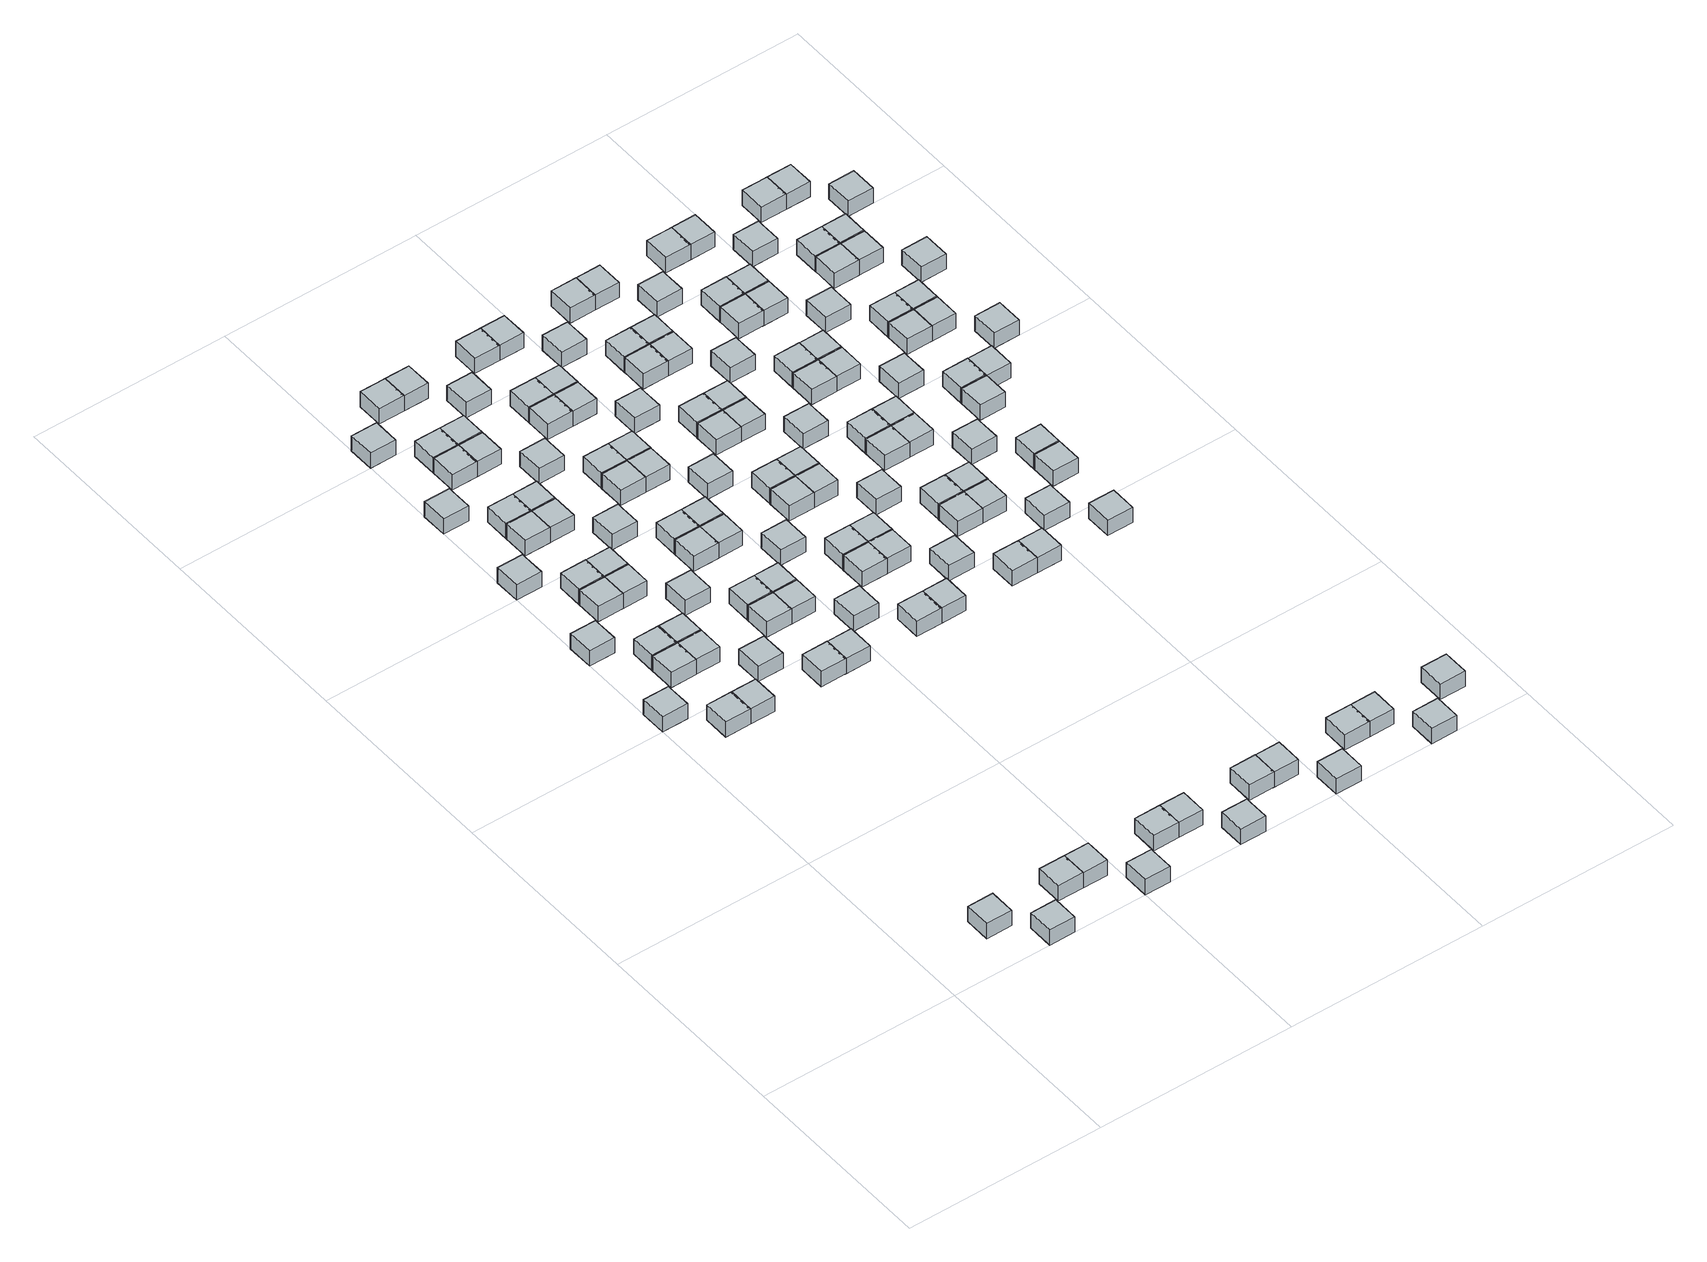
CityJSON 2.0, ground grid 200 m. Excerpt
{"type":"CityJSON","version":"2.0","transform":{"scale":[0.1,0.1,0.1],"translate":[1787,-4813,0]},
"CityObjects":{
"object1":{"type":"GenericCityObject","geometry":[{"type":"Solid","lod":"1","boundaries":[[[[0,1,2,3]],[[4,5,1,0]],[[5,6,2,1]],[[6,7,3,2]],[[7,4,0,3]],[[7,6,5,4]]]]}]},
"object2":{"type":"GenericCityObject","geometry":[{"type":"Solid","lod":"1","boundaries":[[[[8,9,10,11]],[[12,13,9,8]],[[13,14,10,9]],[[14,15,11,10]],[[15,12,8,11]],[[15,14,13,12]]]]}]},
"object3":{"type":"GenericCityObject","geometry":[{"type":"Solid","lod":"1","boundaries":[[[[16,17,18,19]],[[20,21,17,16]],[[21,22,18,17]],[[22,23,19,18]],[[23,20,16,19]],[[23,22,21,20]]]]}]},
"object4":{"type":"GenericCityObject","geometry":[{"type":"Solid","lod":"1","boundaries":[[[[24,25,26,27]],[[28,29,25,24]],[[29,30,26,25]],[[30,31,27,26]],[[31,28,24,27]],[[31,30,29,28]]]]}]},
"object5":{"type":"GenericCityObject","geometry":[{"type":"Solid","lod":"1","boundaries":[[[[32,33,34,35]],[[36,37,33,32]],[[37,38,34,33]],[[38,39,35,34]],[[39,36,32,35]],[[39,38,37,36]]]]}]},
"object6":{"type":"GenericCityObject","geometry":[{"type":"Solid","lod":"1","boundaries":[[[[40,41,42,43]],[[44,45,41,40]],[[45,46,42,41]],[[46,47,43,42]],[[47,44,40,43]],[[47,46,45,44]]]]}]},
"object7":{"type":"GenericCityObject","geometry":[{"type":"Solid","lod":"1","boundaries":[[[[48,49,50,51]],[[52,53,49,48]],[[53,54,50,49]],[[54,55,51,50]],[[55,52,48,51]],[[55,54,53,52]]]]}]},
"object8":{"type":"GenericCityObject","geometry":[{"type":"Solid","lod":"1","boundaries":[[[[56,57,58,59]],[[60,61,57,56]],[[61,62,58,57]],[[62,63,59,58]],[[63,60,56,59]],[[63,62,61,60]]]]}]},
"object9":{"type":"GenericCityObject","geometry":[{"type":"Solid","lod":"1","boundaries":[[[[64,65,66,67]],[[68,69,65,64]],[[69,70,66,65]],[[70,71,67,66]],[[71,68,64,67]],[[71,70,69,68]]]]}]},
"object10":{"type":"GenericCityObject","geometry":[{"type":"Solid","lod":"1","boundaries":[[[[72,73,74,75]],[[76,77,73,72]],[[77,78,74,73]],[[78,79,75,74]],[[79,76,72,75]],[[79,78,77,76]]]]}]},
"object11":{"type":"GenericCityObject","geometry":[{"type":"Solid","lod":"1","boundaries":[[[[80,81,82,83]],[[84,85,81,80]],[[85,86,82,81]],[[86,87,83,82]],[[87,84,80,83]],[[87,86,85,84]]]]}]},
"object12":{"type":"GenericCityObject","geometry":[{"type":"Solid","lod":"1","boundaries":[[[[88,89,90,91]],[[92,93,89,88]],[[93,94,90,89]],[[94,95,91,90]],[[95,92,88,91]],[[95,94,93,92]]]]}]},
"object13":{"type":"GenericCityObject","geometry":[{"type":"Solid","lod":"1","boundaries":[[[[96,97,98,99]],[[100,101,97,96]],[[101,102,98,97]],[[102,103,99,98]],[[103,100,96,99]],[[103,102,101,100]]]]}]},
"object14":{"type":"GenericCityObject","geometry":[{"type":"Solid","lod":"1","boundaries":[[[[104,105,106,107]],[[108,109,105,104]],[[109,110,106,105]],[[110,111,107,106]],[[111,108,104,107]],[[111,110,109,108]]]]}]},
"object15":{"type":"GenericCityObject","geometry":[{"type":"Solid","lod":"1","boundaries":[[[[112,113,114,115]],[[116,117,113,112]],[[117,118,114,113]],[[118,119,115,114]],[[119,116,112,115]],[[119,118,117,116]]]]}]},
"object16":{"type":"GenericCityObject","geometry":[{"type":"Solid","lod":"1","boundaries":[[[[120,121,122,123]],[[124,125,121,120]],[[125,126,122,121]],[[126,127,123,122]],[[127,124,120,123]],[[127,126,125,124]]]]}]},
"object17":{"type":"GenericCityObject","geometry":[{"type":"Solid","lod":"1","boundaries":[[[[128,129,130,131]],[[132,133,129,128]],[[133,134,130,129]],[[134,135,131,130]],[[135,132,128,131]],[[135,134,133,132]]]]}]},
"object18":{"type":"GenericCityObject","geometry":[{"type":"Solid","lod":"1","boundaries":[[[[136,137,138,139]],[[140,141,137,136]],[[141,142,138,137]],[[142,143,139,138]],[[143,140,136,139]],[[143,142,141,140]]]]}]},
"object19":{"type":"GenericCityObject","geometry":[{"type":"Solid","lod":"1","boundaries":[[[[144,145,146,147]],[[148,149,145,144]],[[149,150,146,145]],[[150,151,147,146]],[[151,148,144,147]],[[151,150,149,148]]]]}]},
"object20":{"type":"GenericCityObject","geometry":[{"type":"Solid","lod":"1","boundaries":[[[[152,153,154,155]],[[156,157,153,152]],[[157,158,154,153]],[[158,159,155,154]],[[159,156,152,155]],[[159,158,157,156]]]]}]},
"object21":{"type":"GenericCityObject","geometry":[{"type":"Solid","lod":"1","boundaries":[[[[160,161,162,163]],[[164,165,161,160]],[[165,166,162,161]],[[166,167,163,162]],[[167,164,160,163]],[[167,166,165,164]]]]}]},
"object22":{"type":"GenericCityObject","geometry":[{"type":"Solid","lod":"1","boundaries":[[[[168,169,170,171]],[[172,173,169,168]],[[173,174,170,169]],[[174,175,171,170]],[[175,172,168,171]],[[175,174,173,172]]]]}]},
"object23":{"type":"GenericCityObject","geometry":[{"type":"Solid","lod":"1","boundaries":[[[[176,177,178,179]],[[180,181,177,176]],[[181,182,178,177]],[[182,183,179,178]],[[183,180,176,179]],[[183,182,181,180]]]]}]},
"object24":{"type":"GenericCityObject","geometry":[{"type":"Solid","lod":"1","boundaries":[[[[184,185,186,187]],[[188,189,185,184]],[[189,190,186,185]],[[190,191,187,186]],[[191,188,184,187]],[[191,190,189,188]]]]}]},
"object25":{"type":"GenericCityObject","geometry":[{"type":"Solid","lod":"1","boundaries":[[[[192,193,194,195]],[[196,197,193,192]],[[197,198,194,193]],[[198,199,195,194]],[[199,196,192,195]],[[199,198,197,196]]]]}]},
"object26":{"type":"GenericCityObject","geometry":[{"type":"Solid","lod":"1","boundaries":[[[[200,201,202,203]],[[204,205,201,200]],[[205,206,202,201]],[[206,207,203,202]],[[207,204,200,203]],[[207,206,205,204]]]]}]},
"object27":{"type":"GenericCityObject","geometry":[{"type":"Solid","lod":"1","boundaries":[[[[208,209,210,211]],[[212,213,209,208]],[[213,214,210,209]],[[214,215,211,210]],[[215,212,208,211]],[[215,214,213,212]]]]}]},
"object28":{"type":"GenericCityObject","geometry":[{"type":"Solid","lod":"1","boundaries":[[[[216,217,218,219]],[[220,221,217,216]],[[221,222,218,217]],[[222,223,219,218]],[[223,220,216,219]],[[223,222,221,220]]]]}]},
"object29":{"type":"GenericCityObject","geometry":[{"type":"Solid","lod":"1","boundaries":[[[[224,225,226,227]],[[228,229,225,224]],[[229,230,226,225]],[[230,231,227,226]],[[231,228,224,227]],[[231,230,229,228]]]]}]},
"object30":{"type":"GenericCityObject","geometry":[{"type":"Solid","lod":"1","boundaries":[[[[232,233,234,235]],[[236,237,233,232]],[[237,238,234,233]],[[238,239,235,234]],[[239,236,232,235]],[[239,238,237,236]]]]}]},
"object31":{"type":"GenericCityObject","geometry":[{"type":"Solid","lod":"1","boundaries":[[[[240,241,242,243]],[[244,245,241,240]],[[245,246,242,241]],[[246,247,243,242]],[[247,244,240,243]],[[247,246,245,244]]]]}]},
"object32":{"type":"GenericCityObject","geometry":[{"type":"Solid","lod":"1","boundaries":[[[[248,249,250,251]],[[252,253,249,248]],[[253,254,250,249]],[[254,255,251,250]],[[255,252,248,251]],[[255,254,253,252]]]]}]},
"object33":{"type":"GenericCityObject","geometry":[{"type":"Solid","lod":"1","boundaries":[[[[256,257,258,259]],[[260,261,257,256]],[[261,262,258,257]],[[262,263,259,258]],[[263,260,256,259]],[[263,262,261,260]]]]}]},
"object34":{"type":"GenericCityObject","geometry":[{"type":"Solid","lod":"1","boundaries":[[[[264,265,266,267]],[[268,269,265,264]],[[269,270,266,265]],[[270,271,267,266]],[[271,268,264,267]],[[271,270,269,268]]]]}]},
"object35":{"type":"GenericCityObject","geometry":[{"type":"Solid","lod":"1","boundaries":[[[[272,273,274,275]],[[276,277,273,272]],[[277,278,274,273]],[[278,279,275,274]],[[279,276,272,275]],[[279,278,277,276]]]]}]},
"object36":{"type":"GenericCityObject","geometry":[{"type":"Solid","lod":"1","boundaries":[[[[280,281,282,283]],[[284,285,281,280]],[[285,286,282,281]],[[286,287,283,282]],[[287,284,280,283]],[[287,286,285,284]]]]}]},
"object37":{"type":"GenericCityObject","geometry":[{"type":"Solid","lod":"1","boundaries":[[[[288,289,290,291]],[[292,293,289,288]],[[293,294,290,289]],[[294,295,291,290]],[[295,292,288,291]],[[295,294,293,292]]]]}]},
"object38":{"type":"GenericCityObject","geometry":[{"type":"Solid","lod":"1","boundaries":[[[[296,297,298,299]],[[300,301,297,296]],[[301,302,298,297]],[[302,303,299,298]],[[303,300,296,299]],[[303,302,301,300]]]]}]},
"object39":{"type":"GenericCityObject","geometry":[{"type":"Solid","lod":"1","boundaries":[[[[304,305,306,307]],[[308,309,305,304]],[[309,310,306,305]],[[310,311,307,306]],[[311,308,304,307]],[[311,310,309,308]]]]}]},
"object40":{"type":"GenericCityObject","geometry":[{"type":"Solid","lod":"1","boundaries":[[[[312,313,314,315]],[[316,317,313,312]],[[317,318,314,313]],[[318,319,315,314]],[[319,316,312,315]],[[319,318,317,316]]]]}]},
"object41":{"type":"GenericCityObject","geometry":[{"type":"Solid","lod":"1","boundaries":[[[[320,321,322,323]],[[324,325,321,320]],[[325,326,322,321]],[[326,327,323,322]],[[327,324,320,323]],[[327,326,325,324]]]]}]},
"object42":{"type":"GenericCityObject","geometry":[{"type":"Solid","lod":"1","boundaries":[[[[328,329,330,331]],[[332,333,329,328]],[[333,334,330,329]],[[334,335,331,330]],[[335,332,328,331]],[[335,334,333,332]]]]}]},
"object43":{"type":"GenericCityObject","geometry":[{"type":"Solid","lod":"1","boundaries":[[[[336,337,338,339]],[[340,341,337,336]],[[341,342,338,337]],[[342,343,339,338]],[[343,340,336,339]],[[343,342,341,340]]]]}]},
"object44":{"type":"GenericCityObject","geometry":[{"type":"Solid","lod":"1","boundaries":[[[[344,345,346,347]],[[348,349,345,344]],[[349,350,346,345]],[[350,351,347,346]],[[351,348,344,347]],[[351,350,349,348]]]]}]},
"object45":{"type":"GenericCityObject","geometry":[{"type":"Solid","lod":"1","boundaries":[[[[352,353,354,355]],[[356,357,353,352]],[[357,358,354,353]],[[358,359,355,354]],[[359,356,352,355]],[[359,358,357,356]]]]}]},
"object46":{"type":"GenericCityObject","geometry":[{"type":"Solid","lod":"1","boundaries":[[[[360,361,362,363]],[[364,365,361,360]],[[365,366,362,361]],[[366,367,363,362]],[[367,364,360,363]],[[367,366,365,364]]]]}]},
"object47":{"type":"GenericCityObject","geometry":[{"type":"Solid","lod":"1","boundaries":[[[[368,369,370,371]],[[372,373,369,368]],[[373,374,370,369]],[[374,375,371,370]],[[375,372,368,371]],[[375,374,373,372]]]]}]},
"object48":{"type":"GenericCityObject","geometry":[{"type":"Solid","lod":"1","boundaries":[[[[376,377,378,379]],[[380,381,377,376]],[[381,382,378,377]],[[382,383,379,378]],[[383,380,376,379]],[[383,382,381,380]]]]}]},
"object49":{"type":"GenericCityObject","geometry":[{"type":"Solid","lod":"1","boundaries":[[[[384,385,386,387]],[[388,389,385,384]],[[389,390,386,385]],[[390,391,387,386]],[[391,388,384,387]],[[391,390,389,388]]]]}]},
"object50":{"type":"GenericCityObject","geometry":[{"type":"Solid","lod":"1","boundaries":[[[[392,393,394,395]],[[396,397,393,392]],[[397,398,394,393]],[[398,399,395,394]],[[399,396,392,395]],[[399,398,397,396]]]]}]},
"object51":{"type":"GenericCityObject","geometry":[{"type":"Solid","lod":"1","boundaries":[[[[400,401,402,403]],[[404,405,401,400]],[[405,406,402,401]],[[406,407,403,402]],[[407,404,400,403]],[[407,406,405,404]]]]}]},
"object52":{"type":"GenericCityObject","geometry":[{"type":"Solid","lod":"1","boundaries":[[[[408,409,410,411]],[[412,413,409,408]],[[413,414,410,409]],[[414,415,411,410]],[[415,412,408,411]],[[415,414,413,412]]]]}]},
"object53":{"type":"GenericCityObject","geometry":[{"type":"Solid","lod":"1","boundaries":[[[[416,417,418,419]],[[420,421,417,416]],[[421,422,418,417]],[[422,423,419,418]],[[423,420,416,419]],[[423,422,421,420]]]]}]},
"object54":{"type":"GenericCityObject","geometry":[{"type":"Solid","lod":"1","boundaries":[[[[424,425,426,427]],[[428,429,425,424]],[[429,430,426,425]],[[430,431,427,426]],[[431,428,424,427]],[[431,430,429,428]]]]}]},
"object55":{"type":"GenericCityObject","geometry":[{"type":"Solid","lod":"1","boundaries":[[[[432,433,434,435]],[[436,437,433,432]],[[437,438,434,433]],[[438,439,435,434]],[[439,436,432,435]],[[439,438,437,436]]]]}]},
"object56":{"type":"GenericCityObject","geometry":[{"type":"Solid","lod":"1","boundaries":[[[[440,441,442,443]],[[444,445,441,440]],[[445,446,442,441]],[[446,447,443,442]],[[447,444,440,443]],[[447,446,445,444]]]]}]},
"object57":{"type":"GenericCityObject","geometry":[{"type":"Solid","lod":"1","boundaries":[[[[448,449,450,451]],[[452,453,449,448]],[[453,454,450,449]],[[454,455,451,450]],[[455,452,448,451]],[[455,454,453,452]]]]}]},
"object58":{"type":"GenericCityObject","geometry":[{"type":"Solid","lod":"1","boundaries":[[[[456,457,458,459]],[[460,461,457,456]],[[461,462,458,457]],[[462,463,459,458]],[[463,460,456,459]],[[463,462,461,460]]]]}]},
"object59":{"type":"GenericCityObject","geometry":[{"type":"Solid","lod":"1","boundaries":[[[[464,465,466,467]],[[468,469,465,464]],[[469,470,466,465]],[[470,471,467,466]],[[471,468,464,467]],[[471,470,469,468]]]]}]},
"object60":{"type":"GenericCityObject","geometry":[{"type":"Solid","lod":"1","boundaries":[[[[472,473,474,475]],[[476,477,473,472]],[[477,478,474,473]],[[478,479,475,474]],[[479,476,472,475]],[[479,478,477,476]]]]}]},
"object61":{"type":"GenericCityObject","geometry":[{"type":"Solid","lod":"1","boundaries":[[[[480,481,482,483]],[[484,485,481,480]],[[485,486,482,481]],[[486,487,483,482]],[[487,484,480,483]],[[487,486,485,484]]]]}]},
"object62":{"type":"GenericCityObject","geometry":[{"type":"Solid","lod":"1","boundaries":[[[[488,489,490,491]],[[492,493,489,488]],[[493,494,490,489]],[[494,495,491,490]],[[495,492,488,491]],[[495,494,493,492]]]]}]},
"object63":{"type":"GenericCityObject","geometry":[{"type":"Solid","lod":"1","boundaries":[[[[496,497,498,499]],[[500,501,497,496]],[[501,502,498,497]],[[502,503,499,498]],[[503,500,496,499]],[[503,502,501,500]]]]}]},
"object64":{"type":"GenericCityObject","geometry":[{"type":"Solid","lod":"1","boundaries":[[[[504,505,506,507]],[[508,509,505,504]],[[509,510,506,505]],[[510,511,507,506]],[[511,508,504,507]],[[511,510,509,508]]]]}]},
"object65":{"type":"GenericCityObject","geometry":[{"type":"Solid","lod":"1","boundaries":[[[[512,513,514,515]],[[516,517,513,512]],[[517,518,514,513]],[[518,519,515,514]],[[519,516,512,515]],[[519,518,517,516]]]]}]},
"object66":{"type":"GenericCityObject","geometry":[{"type":"Solid","lod":"1","boundaries":[[[[520,521,522,523]],[[524,525,521,520]],[[525,526,522,521]],[[526,527,523,522]],[[527,524,520,523]],[[527,526,525,524]]]]}]},
"object67":{"type":"GenericCityObject","geometry":[{"type":"Solid","lod":"1","boundaries":[[[[528,529,530,531]],[[532,533,529,528]],[[533,534,530,529]],[[534,535,531,530]],[[535,532,528,531]],[[535,534,533,532]]]]}]},
"object68":{"type":"GenericCityObject","geometry":[{"type":"Solid","lod":"1","boundaries":[[[[536,537,538,539]],[[540,541,537,536]],[[541,542,538,537]],[[542,543,539,538]],[[543,540,536,539]],[[543,542,541,540]]]]}]},
"object69":{"type":"GenericCityObject","geometry":[{"type":"Solid","lod":"1","boundaries":[[[[544,545,546,547]],[[548,549,545,544]],[[549,550,546,545]],[[550,551,547,546]],[[551,548,544,547]],[[551,550,549,548]]]]}]},
"object70":{"type":"GenericCityObject","geometry":[{"type":"Solid","lod":"1","boundaries":[[[[552,553,554,555]],[[556,557,553,552]],[[557,558,554,553]],[[558,559,555,554]],[[559,556,552,555]],[[559,558,557,556]]]]}]},
"object71":{"type":"GenericCityObject","geometry":[{"type":"Solid","lod":"1","boundaries":[[[[560,561,562,563]],[[564,565,561,560]],[[565,566,562,561]],[[566,567,563,562]],[[567,564,560,563]],[[567,566,565,564]]]]}]},
"object72":{"type":"GenericCityObject","geometry":[{"type":"Solid","lod":"1","boundaries":[[[[568,569,570,571]],[[572,573,569,568]],[[573,574,570,569]],[[574,575,571,570]],[[575,572,568,571]],[[575,574,573,572]]]]}]},
"object73":{"type":"GenericCityObject","geometry":[{"type":"Solid","lod":"1","boundaries":[[[[576,577,578,579]],[[580,581,577,576]],[[581,582,578,577]],[[582,583,579,578]],[[583,580,576,579]],[[583,582,581,580]]]]}]},
"object74":{"type":"GenericCityObject","geometry":[{"type":"Solid","lod":"1","boundaries":[[[[584,585,586,587]],[[588,589,585,584]],[[589,590,586,585]],[[590,591,587,586]],[[591,588,584,587]],[[591,590,589,588]]]]}]},
"object75":{"type":"GenericCityObject","geometry":[{"type":"Solid","lod":"1","boundaries":[[[[592,593,594,595]],[[596,597,593,592]],[[597,598,594,593]],[[598,599,595,594]],[[599,596,592,595]],[[599,598,597,596]]]]}]},
"object76":{"type":"GenericCityObject","geometry":[{"type":"Solid","lod":"1","boundaries":[[[[600,601,602,603]],[[604,605,601,600]],[[605,606,602,601]],[[606,607,603,602]],[[607,604,600,603]],[[607,606,605,604]]]]}]},
"object77":{"type":"GenericCityObject","geometry":[{"type":"Solid","lod":"1","boundaries":[[[[608,609,610,611]],[[612,613,609,608]],[[613,614,610,609]],[[614,615,611,610]],[[615,612,608,611]],[[615,614,613,612]]]]}]},
"object78":{"type":"GenericCityObject","geometry":[{"type":"Solid","lod":"1","boundaries":[[[[616,617,618,619]],[[620,621,617,616]],[[621,622,618,617]],[[622,623,619,618]],[[623,620,616,619]],[[623,622,621,620]]]]}]},
"object79":{"type":"GenericCityObject","geometry":[{"type":"Solid","lod":"1","boundaries":[[[[624,625,626,627]],[[628,629,625,624]],[[629,630,626,625]],[[630,631,627,626]],[[631,628,624,627]],[[631,630,629,628]]]]}]},
"object80":{"type":"GenericCityObject","geometry":[{"type":"Solid","lod":"1","boundaries":[[[[632,633,634,635]],[[636,637,633,632]],[[637,638,634,633]],[[638,639,635,634]],[[639,636,632,635]],[[639,638,637,636]]]]}]},
"object81":{"type":"GenericCityObject","geometry":[{"type":"Solid","lod":"1","boundaries":[[[[640,641,642,643]],[[644,645,641,640]],[[645,646,642,641]],[[646,647,643,642]],[[647,644,640,643]],[[647,646,645,644]]]]}]},
"object82":{"type":"GenericCityObject","geometry":[{"type":"Solid","lod":"1","boundaries":[[[[648,649,650,651]],[[652,653,649,648]],[[653,654,650,649]],[[654,655,651,650]],[[655,652,648,651]],[[655,654,653,652]]]]}]},
"object83":{"type":"GenericCityObject","geometry":[{"type":"Solid","lod":"1","boundaries":[[[[656,657,658,659]],[[660,661,657,656]],[[661,662,658,657]],[[662,663,659,658]],[[663,660,656,659]],[[663,662,661,660]]]]}]},
"object84":{"type":"GenericCityObject","geometry":[{"type":"Solid","lod":"1","boundaries":[[[[664,665,666,667]],[[668,669,665,664]],[[669,670,666,665]],[[670,671,667,666]],[[671,668,664,667]],[[671,670,669,668]]]]}]},
"object85":{"type":"GenericCityObject","geometry":[{"type":"Solid","lod":"1","boundaries":[[[[672,673,674,675]],[[676,677,673,672]],[[677,678,674,673]],[[678,679,675,674]],[[679,676,672,675]],[[679,678,677,676]]]]}]},
"object86":{"type":"GenericCityObject","geometry":[{"type":"Solid","lod":"1","boundaries":[[[[680,681,682,683]],[[684,685,681,680]],[[685,686,682,681]],[[686,687,683,682]],[[687,684,680,683]],[[687,686,685,684]]]]}]},
"object87":{"type":"GenericCityObject","geometry":[{"type":"Solid","lod":"1","boundaries":[[[[688,689,690,691]],[[692,693,689,688]],[[693,694,690,689]],[[694,695,691,690]],[[695,692,688,691]],[[695,694,693,692]]]]}]},
"object88":{"type":"GenericCityObject","geometry":[{"type":"Solid","lod":"1","boundaries":[[[[696,697,698,699]],[[700,701,697,696]],[[701,702,698,697]],[[702,703,699,698]],[[703,700,696,699]],[[703,702,701,700]]]]}]},
"object89":{"type":"GenericCityObject","geometry":[{"type":"Solid","lod":"1","boundaries":[[[[704,705,706,707]],[[708,709,705,704]],[[709,710,706,705]],[[710,711,707,706]],[[711,708,704,707]],[[711,710,709,708]]]]}]},
"object90":{"type":"GenericCityObject","geometry":[{"type":"Solid","lod":"1","boundaries":[[[[712,713,714,715]],[[716,717,713,712]],[[717,718,714,713]],[[718,719,715,714]],[[719,716,712,715]],[[719,718,717,716]]]]}]},
"object91":{"type":"GenericCityObject","geometry":[{"type":"Solid","lod":"1","boundaries":[[[[720,721,722,723]],[[724,725,721,720]],[[725,726,722,721]],[[726,727,723,722]],[[727,724,720,723]],[[727,726,725,724]]]]}]},
"object92":{"type":"GenericCityObject","geometry":[{"type":"Solid","lod":"1","boundaries":[[[[728,729,730,731]],[[732,733,729,728]],[[733,734,730,729]],[[734,735,731,730]],[[735,732,728,731]],[[735,734,733,732]]]]}]},
"object93":{"type":"GenericCityObject","geometry":[{"type":"Solid","lod":"1","boundaries":[[[[736,737,738,739]],[[740,741,737,736]],[[741,742,738,737]],[[742,743,739,738]],[[743,740,736,739]],[[743,742,741,740]]]]}]},
"object94":{"type":"GenericCityObject","geometry":[{"type":"Solid","lod":"1","boundaries":[[[[744,745,746,747]],[[748,749,745,744]],[[749,750,746,745]],[[750,751,747,746]],[[751,748,744,747]],[[751,750,749,748]]]]}]},
"object95":{"type":"GenericCityObject","geometry":[{"type":"Solid","lod":"1","boundaries":[[[[752,753,754,755]],[[756,757,753,752]],[[757,758,754,753]],[[758,759,755,754]],[[759,756,752,755]],[[759,758,757,756]]]]}]},
"object96":{"type":"GenericCityObject","geometry":[{"type":"Solid","lod":"1","boundaries":[[[[760,761,762,763]],[[764,765,761,760]],[[765,766,762,761]],[[766,767,763,762]],[[767,764,760,763]],[[767,766,765,764]]]]}]},
"object97":{"type":"GenericCityObject","geometry":[{"type":"Solid","lod":"1","boundaries":[[[[768,769,770,771]],[[772,773,769,768]],[[773,774,770,769]],[[774,775,771,770]],[[775,772,768,771]],[[775,774,773,772]]]]}]},
"object98":{"type":"GenericCityObject","geometry":[{"type":"Solid","lod":"1","boundaries":[[[[776,777,778,779]],[[780,781,777,776]],[[781,782,778,777]],[[782,783,779,778]],[[783,780,776,779]],[[783,782,781,780]]]]}]},
"object99":{"type":"GenericCityObject","geometry":[{"type":"Solid","lod":"1","boundaries":[[[[784,785,786,787]],[[788,789,785,784]],[[789,790,786,785]],[[790,791,787,786]],[[791,788,784,787]],[[791,790,789,788]]]]}]},
"object100":{"type":"GenericCityObject","geometry":[{"type":"Solid","lod":"1","boundaries":[[[[792,793,794,795]],[[796,797,793,792]],[[797,798,794,793]],[[798,799,795,794]],[[799,796,792,795]],[[799,798,797,796]]]]}]},
"object101":{"type":"GenericCityObject","geometry":[{"type":"Solid","lod":"1","boundaries":[[[[800,801,802,803]],[[804,805,801,800]],[[805,806,802,801]],[[806,807,803,802]],[[807,804,800,803]],[[807,806,805,804]]]]}]},
"object102":{"type":"GenericCityObject","geometry":[{"type":"Solid","lod":"1","boundaries":[[[[808,809,810,811]],[[812,813,809,808]],[[813,814,810,809]],[[814,815,811,810]],[[815,812,808,811]],[[815,814,813,812]]]]}]},
"object103":{"type":"GenericCityObject","geometry":[{"type":"Solid","lod":"1","boundaries":[[[[816,817,818,819]],[[820,821,817,816]],[[821,822,818,817]],[[822,823,819,818]],[[823,820,816,819]],[[823,822,821,820]]]]}]},
"object104":{"type":"GenericCityObject","geometry":[{"type":"Solid","lod":"1","boundaries":[[[[824,825,826,827]],[[828,829,825,824]],[[829,830,826,825]],[[830,831,827,826]],[[831,828,824,827]],[[831,830,829,828]]]]}]},
"object105":{"type":"GenericCityObject","geometry":[{"type":"Solid","lod":"1","boundaries":[[[[832,833,834,835]],[[836,837,833,832]],[[837,838,834,833]],[[838,839,835,834]],[[839,836,832,835]],[[839,838,837,836]]]]}]},
"object106":{"type":"GenericCityObject","geometry":[{"type":"Solid","lod":"1","boundaries":[[[[840,841,842,843]],[[844,845,841,840]],[[845,846,842,841]],[[846,847,843,842]],[[847,844,840,843]],[[847,846,845,844]]]]}]},
"object107":{"type":"GenericCityObject","geometry":[{"type":"Solid","lod":"1","boundaries":[[[[848,849,850,851]],[[852,853,849,848]],[[853,854,850,849]],[[854,855,851,850]],[[855,852,848,851]],[[855,854,853,852]]]]}]},
"object108":{"type":"GenericCityObject","geometry":[{"type":"Solid","lod":"1","boundaries":[[[[856,857,858,859]],[[860,861,857,856]],[[861,862,858,857]],[[862,863,859,858]],[[863,860,856,859]],[[863,862,861,860]]]]}]},
"object109":{"type":"GenericCityObject","geometry":[{"type":"Solid","lod":"1","boundaries":[[[[864,865,866,867]],[[868,869,865,864]],[[869,870,866,865]],[[870,871,867,866]],[[871,868,864,867]],[[871,870,869,868]]]]}]},
"object110":{"type":"GenericCityObject","geometry":[{"type":"Solid","lod":"1","boundaries":[[[[872,873,874,875]],[[876,877,873,872]],[[877,878,874,873]],[[878,879,875,874]],[[879,876,872,875]],[[879,878,877,876]]]]}]},
"object111":{"type":"GenericCityObject","geometry":[{"type":"Solid","lod":"1","boundaries":[[[[880,881,882,883]],[[884,885,881,880]],[[885,886,882,881]],[[886,887,883,882]],[[887,884,880,883]],[[887,886,885,884]]]]}]},
"object112":{"type":"GenericCityObject","geometry":[{"type":"Solid","lod":"1","boundaries":[[[[888,889,890,891]],[[892,893,889,888]],[[893,894,890,889]],[[894,895,891,890]],[[895,892,888,891]],[[895,894,893,892]]]]}]},
"object113":{"type":"GenericCityObject","geometry":[{"type":"Solid","lod":"1","boundaries":[[[[896,897,898,899]],[[900,901,897,896]],[[901,902,898,897]],[[902,903,899,898]],[[903,900,896,899]],[[903,902,901,900]]]]}]},
"object114":{"type":"GenericCityObject","geometry":[{"type":"Solid","lod":"1","boundaries":[[[[904,905,906,907]],[[908,909,905,904]],[[909,910,906,905]],[[910,911,907,906]],[[911,908,904,907]],[[911,910,909,908]]]]}]},
"object115":{"type":"GenericCityObject","geometry":[{"type":"Solid","lod":"1","boundaries":[[[[912,913,914,915]],[[916,917,913,912]],[[917,918,914,913]],[[918,919,915,914]],[[919,916,912,915]],[[919,918,917,916]]]]}]},
"object116":{"type":"GenericCityObject","geometry":[{"type":"Solid","lod":"1","boundaries":[[[[920,921,922,923]],[[924,925,921,920]],[[925,926,922,921]],[[926,927,923,922]],[[927,924,920,923]],[[927,926,925,924]]]]}]},
"object117":{"type":"GenericCityObject","geometry":[{"type":"Solid","lod":"1","boundaries":[[[[928,929,930,931]],[[932,933,929,928]],[[933,934,930,929]],[[934,935,931,930]],[[935,932,928,931]],[[935,934,933,932]]]]}]},
"object118":{"type":"GenericCityObject","geometry":[{"type":"Solid","lod":"1","boundaries":[[[[936,937,938,939]],[[940,941,937,936]],[[941,942,938,937]],[[942,943,939,938]],[[943,940,936,939]],[[943,942,941,940]]]]}]},
"object119":{"type":"GenericCityObject","geometry":[{"type":"Solid","lod":"1","boundaries":[[[[944,945,946,947]],[[948,949,945,944]],[[949,950,946,945]],[[950,951,947,946]],[[951,948,944,947]],[[951,950,949,948]]]]}]},
"object120":{"type":"GenericCityObject","geometry":[{"type":"Solid","lod":"1","boundaries":[[[[952,953,954,955]],[[956,957,953,952]],[[957,958,954,953]],[[958,959,955,954]],[[959,956,952,955]],[[959,958,957,956]]]]}]},
"object121":{"type":"GenericCityObject","geometry":[{"type":"Solid","lod":"1","boundaries":[[[[960,961,962,963]],[[964,965,961,960]],[[965,966,962,961]],[[966,967,963,962]],[[967,964,960,963]],[[967,966,965,964]]]]}]},
"object122":{"type":"GenericCityObject","geometry":[{"type":"Solid","lod":"1","boundaries":[[[[968,969,970,971]],[[972,973,969,968]],[[973,974,970,969]],[[974,975,971,970]],[[975,972,968,971]],[[975,974,973,972]]]]}]},
"object123":{"type":"GenericCityObject","geometry":[{"type":"Solid","lod":"1","boundaries":[[[[976,977,978,979]],[[980,981,977,976]],[[981,982,978,977]],[[982,983,979,978]],[[983,980,976,979]],[[983,982,981,980]]]]}]},
"object124":{"type":"GenericCityObject","geometry":[{"type":"Solid","lod":"1","boundaries":[[[[984,985,986,987]],[[988,989,985,984]],[[989,990,986,985]],[[990,991,987,986]],[[991,988,984,987]],[[991,990,989,988]]]]}]},
"object125":{"type":"GenericCityObject","geometry":[{"type":"Solid","lod":"1","boundaries":[[[[992,993,994,995]],[[996,997,993,992]],[[997,998,994,993]],[[998,999,995,994]],[[999,996,992,995]],[[999,998,997,996]]]]}]},
"object126":{"type":"GenericCityObject","geometry":[{"type":"Solid","lod":"1","boundaries":[[[[1000,1001,1002,1003]],[[1004,1005,1001,1000]],[[1005,1006,1002,1001]],[[1006,1007,1003,1002]],[[1007,1004,1000,1003]],[[1007,1006,1005,1004]]]]}]},
"object127":{"type":"GenericCityObject","geometry":[{"type":"Solid","lod":"1","boundaries":[[[[1008,1009,1010,1011]],[[1012,1013,1009,1008]],[[1013,1014,1010,1009]],[[1014,1015,1011,1010]],[[1015,1012,1008,1011]],[[1015,1014,1013,1012]]]]}]},
"object128":{"type":"GenericCityObject","geometry":[{"type":"Solid","lod":"1","boundaries":[[[[1016,1017,1018,1019]],[[1020,1021,1017,1016]],[[1021,1022,1018,1017]],[[1022,1023,1019,1018]],[[1023,1020,1016,1019]],[[1023,1022,1021,1020]]]]}]},
"object129":{"type":"GenericCityObject","geometry":[{"type":"Solid","lod":"1","boundaries":[[[[1024,1025,1026,1027]],[[1028,1029,1025,1024]],[[1029,1030,1026,1025]],[[1030,1031,1027,1026]],[[1031,1028,1024,1027]],[[1031,1030,1029,1028]]]]}]},
"object130":{"type":"GenericCityObject","geometry":[{"type":"Solid","lod":"1","boundaries":[[[[1032,1033,1034,1035]],[[1036,1037,1033,1032]],[[1037,1038,1034,1033]],[[1038,1039,1035,1034]],[[1039,1036,1032,1035]],[[1039,1038,1037,1036]]]]}]},
"object131":{"type":"GenericCityObject","geometry":[{"type":"Solid","lod":"1","boundaries":[[[[1040,1041,1042,1043]],[[1044,1045,1041,1040]],[[1045,1046,1042,1041]],[[1046,1047,1043,1042]],[[1047,1044,1040,1043]],[[1047,1046,1045,1044]]]]}]},
"object132":{"type":"GenericCityObject","geometry":[{"type":"Solid","lod":"1","boundaries":[[[[1048,1049,1050,1051]],[[1052,1053,1049,1048]],[[1053,1054,1050,1049]],[[1054,1055,1051,1050]],[[1055,1052,1048,1051]],[[1055,1054,1053,1052]]]]}]},
"object133":{"type":"GenericCityObject","geometry":[{"type":"Solid","lod":"1","boundaries":[[[[1056,1057,1058,1059]],[[1060,1061,1057,1056]],[[1061,1062,1058,1057]],[[1062,1063,1059,1058]],[[1063,1060,1056,1059]],[[1063,1062,1061,1060]]]]}]},
"object134":{"type":"GenericCityObject","geometry":[{"type":"Solid","lod":"1","boundaries":[[[[1064,1065,1066,1067]],[[1068,1069,1065,1064]],[[1069,1070,1066,1065]],[[1070,1071,1067,1066]],[[1071,1068,1064,1067]],[[1071,1070,1069,1068]]]]}]},
"object135":{"type":"GenericCityObject","geometry":[{"type":"Solid","lod":"1","boundaries":[[[[1072,1073,1074,1075]],[[1076,1077,1073,1072]],[[1077,1078,1074,1073]],[[1078,1079,1075,1074]],[[1079,1076,1072,1075]],[[1079,1078,1077,1076]]]]}]},
"object136":{"type":"GenericCityObject","geometry":[{"type":"Solid","lod":"1","boundaries":[[[[1080,1081,1082,1083]],[[1084,1085,1081,1080]],[[1085,1086,1082,1081]],[[1086,1087,1083,1082]],[[1087,1084,1080,1083]],[[1087,1086,1085,1084]]]]}]},
"object137":{"type":"GenericCityObject","geometry":[{"type":"Solid","lod":"1","boundaries":[[[[1088,1089,1090,1091]],[[1092,1093,1089,1088]],[[1093,1094,1090,1089]],[[1094,1095,1091,1090]],[[1095,1092,1088,1091]],[[1095,1094,1093,1092]]]]}]},
"object138":{"type":"GenericCityObject","geometry":[{"type":"Solid","lod":"1","boundaries":[[[[1096,1097,1098,1099]],[[1100,1101,1097,1096]],[[1101,1102,1098,1097]],[[1102,1103,1099,1098]],[[1103,1100,1096,1099]],[[1103,1102,1101,1100]]]]}]},
"object139":{"type":"GenericCityObject","geometry":[{"type":"Solid","lod":"1","boundaries":[[[[1104,1105,1106,1107]],[[1108,1109,1105,1104]],[[1109,1110,1106,1105]],[[1110,1111,1107,1106]],[[1111,1108,1104,1107]],[[1111,1110,1109,1108]]]]}]}
},
"vertices":[
[630,380,0],[892,380,0],[892,642,0],[630,642,0],[630,380,175],[892,380,175],[892,642,175],[630,642,175],
[1000,0,0],[1262,0,0],[1262,262,0],[1000,262,0],[1000,0,175],[1262,0,175],[1262,262,175],[1000,262,175],
[0,4000,0],[262,4000,0],[262,4262,0],[0,4262,0],[0,4000,175],[262,4000,175],[262,4262,175],[0,4262,175],
[380,3630,0],[642,3630,0],[642,3892,0],[380,3892,0],[380,3630,175],[642,3630,175],[642,3892,175],[380,3892,175],
[1380,380,0],[1642,380,0],[1642,642,0],[1380,642,0],[1380,380,175],[1642,380,175],[1642,642,175],[1380,642,175],
[0,5000,0],[262,5000,0],[262,5262,0],[0,5262,0],[0,5000,175],[262,5000,175],[262,5262,175],[0,5262,175],
[380,4380,0],[642,4380,0],[642,4642,0],[380,4642,0],[380,4380,175],[642,4380,175],[642,4642,175],[380,4642,175],
[630,3630,0],[892,3630,0],[892,3892,0],[630,3892,0],[630,3630,175],[892,3630,175],[892,3892,175],[630,3892,175],
[1630,380,0],[1892,380,0],[1892,642,0],[1630,642,0],[1630,380,175],[1892,380,175],[1892,642,175],[1630,642,175],
[380,4630,0],[642,4630,0],[642,4892,0],[380,4892,0],[380,4630,175],[642,4630,175],[642,4892,175],[380,4892,175],
[0,6000,0],[262,6000,0],[262,6262,0],[0,6262,0],[0,6000,175],[262,6000,175],[262,6262,175],[0,6262,175],
[630,4380,0],[892,4380,0],[892,4642,0],[630,4642,0],[630,4380,175],[892,4380,175],[892,4642,175],[630,4642,175],
[380,5380,0],[642,5380,0],[642,5642,0],[380,5642,0],[380,5380,175],[642,5380,175],[642,5642,175],[380,5642,175],
[2000,0,0],[2262,0,0],[2262,262,0],[2000,262,0],[2000,0,175],[2262,0,175],[2262,262,175],[2000,262,175],
[630,4630,0],[892,4630,0],[892,4892,0],[630,4892,0],[630,4630,175],[892,4630,175],[892,4892,175],[630,4892,175],
[380,5630,0],[642,5630,0],[642,5892,0],[380,5892,0],[380,5630,175],[642,5630,175],[642,5892,175],[380,5892,175],
[0,7000,0],[262,7000,0],[262,7262,0],[0,7262,0],[0,7000,175],[262,7000,175],[262,7262,175],[0,7262,175],
[1000,4000,0],[1262,4000,0],[1262,4262,0],[1000,4262,0],[1000,4000,175],[1262,4000,175],[1262,4262,175],[1000,4262,175],
[630,5380,0],[892,5380,0],[892,5642,0],[630,5642,0],[630,5380,175],[892,5380,175],[892,5642,175],[630,5642,175],
[380,6380,0],[642,6380,0],[642,6642,0],[380,6642,0],[380,6380,175],[642,6380,175],[642,6642,175],[380,6642,175],
[630,5630,0],[892,5630,0],[892,5892,0],[630,5892,0],[630,5630,175],[892,5630,175],[892,5892,175],[630,5892,175],
[380,6630,0],[642,6630,0],[642,6892,0],[380,6892,0],[380,6630,175],[642,6630,175],[642,6892,175],[380,6892,175],
[0,8000,0],[262,8000,0],[262,8262,0],[0,8262,0],[0,8000,175],[262,8000,175],[262,8262,175],[0,8262,175],
[1380,3630,0],[1642,3630,0],[1642,3892,0],[1380,3892,0],[1380,3630,175],[1642,3630,175],[1642,3892,175],[1380,3892,175],
[2380,380,0],[2642,380,0],[2642,642,0],[2380,642,0],[2380,380,175],[2642,380,175],[2642,642,175],[2380,642,175],
[1000,5000,0],[1262,5000,0],[1262,5262,0],[1000,5262,0],[1000,5000,175],[1262,5000,175],[1262,5262,175],[1000,5262,175],
[630,6380,0],[892,6380,0],[892,6642,0],[630,6642,0],[630,6380,175],[892,6380,175],[892,6642,175],[630,6642,175],
[380,7380,0],[642,7380,0],[642,7642,0],[380,7642,0],[380,7380,175],[642,7380,175],[642,7642,175],[380,7642,175],
[630,6630,0],[892,6630,0],[892,6892,0],[630,6892,0],[630,6630,175],[892,6630,175],[892,6892,175],[630,6892,175],
[380,7630,0],[642,7630,0],[642,7892,0],[380,7892,0],[380,7630,175],[642,7630,175],[642,7892,175],[380,7892,175],
[1380,4380,0],[1642,4380,0],[1642,4642,0],[1380,4642,0],[1380,4380,175],[1642,4380,175],[1642,4642,175],[1380,4642,175],
[1630,3630,0],[1892,3630,0],[1892,3892,0],[1630,3892,0],[1630,3630,175],[1892,3630,175],[1892,3892,175],[1630,3892,175],
[2630,380,0],[2892,380,0],[2892,642,0],[2630,642,0],[2630,380,175],[2892,380,175],[2892,642,175],[2630,642,175],
[1380,4630,0],[1642,4630,0],[1642,4892,0],[1380,4892,0],[1380,4630,175],[1642,4630,175],[1642,4892,175],[1380,4892,175],
[1000,6000,0],[1262,6000,0],[1262,6262,0],[1000,6262,0],[1000,6000,175],[1262,6000,175],[1262,6262,175],[1000,6262,175],
[630,7380,0],[892,7380,0],[892,7642,0],[630,7642,0],[630,7380,175],[892,7380,175],[892,7642,175],[630,7642,175],
[380,8380,0],[642,8380,0],[642,8642,0],[380,8642,0],[380,8380,175],[642,8380,175],[642,8642,175],[380,8642,175],
[630,7630,0],[892,7630,0],[892,7892,0],[630,7892,0],[630,7630,175],[892,7630,175],[892,7892,175],[630,7892,175],
[1630,4380,0],[1892,4380,0],[1892,4642,0],[1630,4642,0],[1630,4380,175],[1892,4380,175],[1892,4642,175],[1630,4642,175],
[1380,5380,0],[1642,5380,0],[1642,5642,0],[1380,5642,0],[1380,5380,175],[1642,5380,175],[1642,5642,175],[1380,5642,175],
[3000,0,0],[3262,0,0],[3262,262,0],[3000,262,0],[3000,0,175],[3262,0,175],[3262,262,175],[3000,262,175],
[1630,4630,0],[1892,4630,0],[1892,4892,0],[1630,4892,0],[1630,4630,175],[1892,4630,175],[1892,4892,175],[1630,4892,175],
[1380,5630,0],[1642,5630,0],[1642,5892,0],[1380,5892,0],[1380,5630,175],[1642,5630,175],[1642,5892,175],[1380,5892,175],
[1000,7000,0],[1262,7000,0],[1262,7262,0],[1000,7262,0],[1000,7000,175],[1262,7000,175],[1262,7262,175],[1000,7262,175],
[630,8380,0],[892,8380,0],[892,8642,0],[630,8642,0],[630,8380,175],[892,8380,175],[892,8642,175],[630,8642,175],
[2000,4000,0],[2262,4000,0],[2262,4262,0],[2000,4262,0],[2000,4000,175],[2262,4000,175],[2262,4262,175],[2000,4262,175],
[1630,5380,0],[1892,5380,0],[1892,5642,0],[1630,5642,0],[1630,5380,175],[1892,5380,175],[1892,5642,175],[1630,5642,175],
[1380,6380,0],[1642,6380,0],[1642,6642,0],[1380,6642,0],[1380,6380,175],[1642,6380,175],[1642,6642,175],[1380,6642,175],
[1630,5630,0],[1892,5630,0],[1892,5892,0],[1630,5892,0],[1630,5630,175],[1892,5630,175],[1892,5892,175],[1630,5892,175],
[1380,6630,0],[1642,6630,0],[1642,6892,0],[1380,6892,0],[1380,6630,175],[1642,6630,175],[1642,6892,175],[1380,6892,175],
[1000,8000,0],[1262,8000,0],[1262,8262,0],[1000,8262,0],[1000,8000,175],[1262,8000,175],[1262,8262,175],[1000,8262,175],
[2380,3630,0],[2642,3630,0],[2642,3892,0],[2380,3892,0],[2380,3630,175],[2642,3630,175],[2642,3892,175],[2380,3892,175],
[3380,380,0],[3642,380,0],[3642,642,0],[3380,642,0],[3380,380,175],[3642,380,175],[3642,642,175],[3380,642,175],
[2000,5000,0],[2262,5000,0],[2262,5262,0],[2000,5262,0],[2000,5000,175],[2262,5000,175],[2262,5262,175],[2000,5262,175],
[1630,6380,0],[1892,6380,0],[1892,6642,0],[1630,6642,0],[1630,6380,175],[1892,6380,175],[1892,6642,175],[1630,6642,175],
[1380,7380,0],[1642,7380,0],[1642,7642,0],[1380,7642,0],[1380,7380,175],[1642,7380,175],[1642,7642,175],[1380,7642,175],
[1630,6630,0],[1892,6630,0],[1892,6892,0],[1630,6892,0],[1630,6630,175],[1892,6630,175],[1892,6892,175],[1630,6892,175],
[1380,7630,0],[1642,7630,0],[1642,7892,0],[1380,7892,0],[1380,7630,175],[1642,7630,175],[1642,7892,175],[1380,7892,175],
[2380,4380,0],[2642,4380,0],[2642,4642,0],[2380,4642,0],[2380,4380,175],[2642,4380,175],[2642,4642,175],[2380,4642,175],
[2630,3630,0],[2892,3630,0],[2892,3892,0],[2630,3892,0],[2630,3630,175],[2892,3630,175],[2892,3892,175],[2630,3892,175],
[3630,380,0],[3892,380,0],[3892,642,0],[3630,642,0],[3630,380,175],[3892,380,175],[3892,642,175],[3630,642,175],
[2380,4630,0],[2642,4630,0],[2642,4892,0],[2380,4892,0],[2380,4630,175],[2642,4630,175],[2642,4892,175],[2380,4892,175],
[2000,6000,0],[2262,6000,0],[2262,6262,0],[2000,6262,0],[2000,6000,175],[2262,6000,175],[2262,6262,175],[2000,6262,175],
[1630,7380,0],[1892,7380,0],[1892,7642,0],[1630,7642,0],[1630,7380,175],[1892,7380,175],[1892,7642,175],[1630,7642,175],
[1380,8380,0],[1642,8380,0],[1642,8642,0],[1380,8642,0],[1380,8380,175],[1642,8380,175],[1642,8642,175],[1380,8642,175],
[1630,7630,0],[1892,7630,0],[1892,7892,0],[1630,7892,0],[1630,7630,175],[1892,7630,175],[1892,7892,175],[1630,7892,175],
[2630,4380,0],[2892,4380,0],[2892,4642,0],[2630,4642,0],[2630,4380,175],[2892,4380,175],[2892,4642,175],[2630,4642,175],
[2380,5380,0],[2642,5380,0],[2642,5642,0],[2380,5642,0],[2380,5380,175],[2642,5380,175],[2642,5642,175],[2380,5642,175],
[4000,0,0],[4262,0,0],[4262,262,0],[4000,262,0],[4000,0,175],[4262,0,175],[4262,262,175],[4000,262,175],
[2630,4630,0],[2892,4630,0],[2892,4892,0],[2630,4892,0],[2630,4630,175],[2892,4630,175],[2892,4892,175],[2630,4892,175],
[2380,5630,0],[2642,5630,0],[2642,5892,0],[2380,5892,0],[2380,5630,175],[2642,5630,175],[2642,5892,175],[2380,5892,175],
[2000,7000,0],[2262,7000,0],[2262,7262,0],[2000,7262,0],[2000,7000,175],[2262,7000,175],[2262,7262,175],[2000,7262,175],
[1630,8380,0],[1892,8380,0],[1892,8642,0],[1630,8642,0],[1630,8380,175],[1892,8380,175],[1892,8642,175],[1630,8642,175],
[3000,4000,0],[3262,4000,0],[3262,4262,0],[3000,4262,0],[3000,4000,175],[3262,4000,175],[3262,4262,175],[3000,4262,175],
[2630,5380,0],[2892,5380,0],[2892,5642,0],[2630,5642,0],[2630,5380,175],[2892,5380,175],[2892,5642,175],[2630,5642,175],
[2380,6380,0],[2642,6380,0],[2642,6642,0],[2380,6642,0],[2380,6380,175],[2642,6380,175],[2642,6642,175],[2380,6642,175],
[2630,5630,0],[2892,5630,0],[2892,5892,0],[2630,5892,0],[2630,5630,175],[2892,5630,175],[2892,5892,175],[2630,5892,175],
[2380,6630,0],[2642,6630,0],[2642,6892,0],[2380,6892,0],[2380,6630,175],[2642,6630,175],[2642,6892,175],[2380,6892,175],
[2000,8000,0],[2262,8000,0],[2262,8262,0],[2000,8262,0],[2000,8000,175],[2262,8000,175],[2262,8262,175],[2000,8262,175],
[3380,3630,0],[3642,3630,0],[3642,3892,0],[3380,3892,0],[3380,3630,175],[3642,3630,175],[3642,3892,175],[3380,3892,175],
[4380,380,0],[4642,380,0],[4642,642,0],[4380,642,0],[4380,380,175],[4642,380,175],[4642,642,175],[4380,642,175],
[3000,5000,0],[3262,5000,0],[3262,5262,0],[3000,5262,0],[3000,5000,175],[3262,5000,175],[3262,5262,175],[3000,5262,175],
[2630,6380,0],[2892,6380,0],[2892,6642,0],[2630,6642,0],[2630,6380,175],[2892,6380,175],[2892,6642,175],[2630,6642,175],
[2380,7380,0],[2642,7380,0],[2642,7642,0],[2380,7642,0],[2380,7380,175],[2642,7380,175],[2642,7642,175],[2380,7642,175],
[2630,6630,0],[2892,6630,0],[2892,6892,0],[2630,6892,0],[2630,6630,175],[2892,6630,175],[2892,6892,175],[2630,6892,175],
[2380,7630,0],[2642,7630,0],[2642,7892,0],[2380,7892,0],[2380,7630,175],[2642,7630,175],[2642,7892,175],[2380,7892,175],
[3380,4380,0],[3642,4380,0],[3642,4642,0],[3380,4642,0],[3380,4380,175],[3642,4380,175],[3642,4642,175],[3380,4642,175],
[3630,3630,0],[3892,3630,0],[3892,3892,0],[3630,3892,0],[3630,3630,175],[3892,3630,175],[3892,3892,175],[3630,3892,175],
[4630,380,0],[4892,380,0],[4892,642,0],[4630,642,0],[4630,380,175],[4892,380,175],[4892,642,175],[4630,642,175],
[3380,4630,0],[3642,4630,0],[3642,4892,0],[3380,4892,0],[3380,4630,175],[3642,4630,175],[3642,4892,175],[3380,4892,175],
[3000,6000,0],[3262,6000,0],[3262,6262,0],[3000,6262,0],[3000,6000,175],[3262,6000,175],[3262,6262,175],[3000,6262,175],
[2630,7380,0],[2892,7380,0],[2892,7642,0],[2630,7642,0],[2630,7380,175],[2892,7380,175],[2892,7642,175],[2630,7642,175],
[2380,8380,0],[2642,8380,0],[2642,8642,0],[2380,8642,0],[2380,8380,175],[2642,8380,175],[2642,8642,175],[2380,8642,175],
[2630,7630,0],[2892,7630,0],[2892,7892,0],[2630,7892,0],[2630,7630,175],[2892,7630,175],[2892,7892,175],[2630,7892,175],
[3630,4380,0],[3892,4380,0],[3892,4642,0],[3630,4642,0],[3630,4380,175],[3892,4380,175],[3892,4642,175],[3630,4642,175],
[3380,5380,0],[3642,5380,0],[3642,5642,0],[3380,5642,0],[3380,5380,175],[3642,5380,175],[3642,5642,175],[3380,5642,175],
[5000,0,0],[5262,0,0],[5262,262,0],[5000,262,0],[5000,0,175],[5262,0,175],[5262,262,175],[5000,262,175],
[3630,4630,0],[3892,4630,0],[3892,4892,0],[3630,4892,0],[3630,4630,175],[3892,4630,175],[3892,4892,175],[3630,4892,175],
[3380,5630,0],[3642,5630,0],[3642,5892,0],[3380,5892,0],[3380,5630,175],[3642,5630,175],[3642,5892,175],[3380,5892,175],
[3000,7000,0],[3262,7000,0],[3262,7262,0],[3000,7262,0],[3000,7000,175],[3262,7000,175],[3262,7262,175],[3000,7262,175],
[2630,8380,0],[2892,8380,0],[2892,8642,0],[2630,8642,0],[2630,8380,175],[2892,8380,175],[2892,8642,175],[2630,8642,175],
[4000,4000,0],[4262,4000,0],[4262,4262,0],[4000,4262,0],[4000,4000,175],[4262,4000,175],[4262,4262,175],[4000,4262,175],
[3630,5380,0],[3892,5380,0],[3892,5642,0],[3630,5642,0],[3630,5380,175],[3892,5380,175],[3892,5642,175],[3630,5642,175],
[3380,6380,0],[3642,6380,0],[3642,6642,0],[3380,6642,0],[3380,6380,175],[3642,6380,175],[3642,6642,175],[3380,6642,175],
[3630,5630,0],[3892,5630,0],[3892,5892,0],[3630,5892,0],[3630,5630,175],[3892,5630,175],[3892,5892,175],[3630,5892,175],
[3380,6630,0],[3642,6630,0],[3642,6892,0],[3380,6892,0],[3380,6630,175],[3642,6630,175],[3642,6892,175],[3380,6892,175],
[3000,8000,0],[3262,8000,0],[3262,8262,0],[3000,8262,0],[3000,8000,175],[3262,8000,175],[3262,8262,175],[3000,8262,175],
[4380,3630,0],[4642,3630,0],[4642,3892,0],[4380,3892,0],[4380,3630,175],[4642,3630,175],[4642,3892,175],[4380,3892,175],
[5380,380,0],[5642,380,0],[5642,642,0],[5380,642,0],[5380,380,175],[5642,380,175],[5642,642,175],[5380,642,175],
[4000,5000,0],[4262,5000,0],[4262,5262,0],[4000,5262,0],[4000,5000,175],[4262,5000,175],[4262,5262,175],[4000,5262,175],
[3630,6380,0],[3892,6380,0],[3892,6642,0],[3630,6642,0],[3630,6380,175],[3892,6380,175],[3892,6642,175],[3630,6642,175],
[3380,7380,0],[3642,7380,0],[3642,7642,0],[3380,7642,0],[3380,7380,175],[3642,7380,175],[3642,7642,175],[3380,7642,175],
[3630,6630,0],[3892,6630,0],[3892,6892,0],[3630,6892,0],[3630,6630,175],[3892,6630,175],[3892,6892,175],[3630,6892,175],
[3380,7630,0],[3642,7630,0],[3642,7892,0],[3380,7892,0],[3380,7630,175],[3642,7630,175],[3642,7892,175],[3380,7892,175],
[4380,4380,0],[4642,4380,0],[4642,4642,0],[4380,4642,0],[4380,4380,175],[4642,4380,175],[4642,4642,175],[4380,4642,175],
[4380,4630,0],[4642,4630,0],[4642,4892,0],[4380,4892,0],[4380,4630,175],[4642,4630,175],[4642,4892,175],[4380,4892,175],
[4000,6000,0],[4262,6000,0],[4262,6262,0],[4000,6262,0],[4000,6000,175],[4262,6000,175],[4262,6262,175],[4000,6262,175],
[3630,7380,0],[3892,7380,0],[3892,7642,0],[3630,7642,0],[3630,7380,175],[3892,7380,175],[3892,7642,175],[3630,7642,175],
[3380,8380,0],[3642,8380,0],[3642,8642,0],[3380,8642,0],[3380,8380,175],[3642,8380,175],[3642,8642,175],[3380,8642,175],
[3630,7630,0],[3892,7630,0],[3892,7892,0],[3630,7892,0],[3630,7630,175],[3892,7630,175],[3892,7892,175],[3630,7892,175],
[4380,5380,0],[4642,5380,0],[4642,5642,0],[4380,5642,0],[4380,5380,175],[4642,5380,175],[4642,5642,175],[4380,5642,175],
[4380,5630,0],[4642,5630,0],[4642,5892,0],[4380,5892,0],[4380,5630,175],[4642,5630,175],[4642,5892,175],[4380,5892,175],
[4000,7000,0],[4262,7000,0],[4262,7262,0],[4000,7262,0],[4000,7000,175],[4262,7000,175],[4262,7262,175],[4000,7262,175],
[3630,8380,0],[3892,8380,0],[3892,8642,0],[3630,8642,0],[3630,8380,175],[3892,8380,175],[3892,8642,175],[3630,8642,175],
[4380,6380,0],[4642,6380,0],[4642,6642,0],[4380,6642,0],[4380,6380,175],[4642,6380,175],[4642,6642,175],[4380,6642,175],
[4630,5630,0],[4892,5630,0],[4892,5892,0],[4630,5892,0],[4630,5630,175],[4892,5630,175],[4892,5892,175],[4630,5892,175],
[4380,6630,0],[4642,6630,0],[4642,6892,0],[4380,6892,0],[4380,6630,175],[4642,6630,175],[4642,6892,175],[4380,6892,175],
[4000,8000,0],[4262,8000,0],[4262,8262,0],[4000,8262,0],[4000,8000,175],[4262,8000,175],[4262,8262,175],[4000,8262,175],
[4630,6380,0],[4892,6380,0],[4892,6642,0],[4630,6642,0],[4630,6380,175],[4892,6380,175],[4892,6642,175],[4630,6642,175],
[4380,7380,0],[4642,7380,0],[4642,7642,0],[4380,7642,0],[4380,7380,175],[4642,7380,175],[4642,7642,175],[4380,7642,175],
[4630,6630,0],[4892,6630,0],[4892,6892,0],[4630,6892,0],[4630,6630,175],[4892,6630,175],[4892,6892,175],[4630,6892,175],
[4380,7630,0],[4642,7630,0],[4642,7892,0],[4380,7892,0],[4380,7630,175],[4642,7630,175],[4642,7892,175],[4380,7892,175],
[5000,6000,0],[5262,6000,0],[5262,6262,0],[5000,6262,0],[5000,6000,175],[5262,6000,175],[5262,6262,175],[5000,6262,175],
[4630,7380,0],[4892,7380,0],[4892,7642,0],[4630,7642,0],[4630,7380,175],[4892,7380,175],[4892,7642,175],[4630,7642,175],
[4380,8380,0],[4642,8380,0],[4642,8642,0],[4380,8642,0],[4380,8380,175],[4642,8380,175],[4642,8642,175],[4380,8642,175],
[4630,7630,0],[4892,7630,0],[4892,7892,0],[4630,7892,0],[4630,7630,175],[4892,7630,175],[4892,7892,175],[4630,7892,175],
[5000,7000,0],[5262,7000,0],[5262,7262,0],[5000,7262,0],[5000,7000,175],[5262,7000,175],[5262,7262,175],[5000,7262,175],
[4630,8380,0],[4892,8380,0],[4892,8642,0],[4630,8642,0],[4630,8380,175],[4892,8380,175],[4892,8642,175],[4630,8642,175],
[5000,8000,0],[5262,8000,0],[5262,8262,0],[5000,8262,0],[5000,8000,175],[5262,8000,175],[5262,8262,175],[5000,8262,175]
]}
